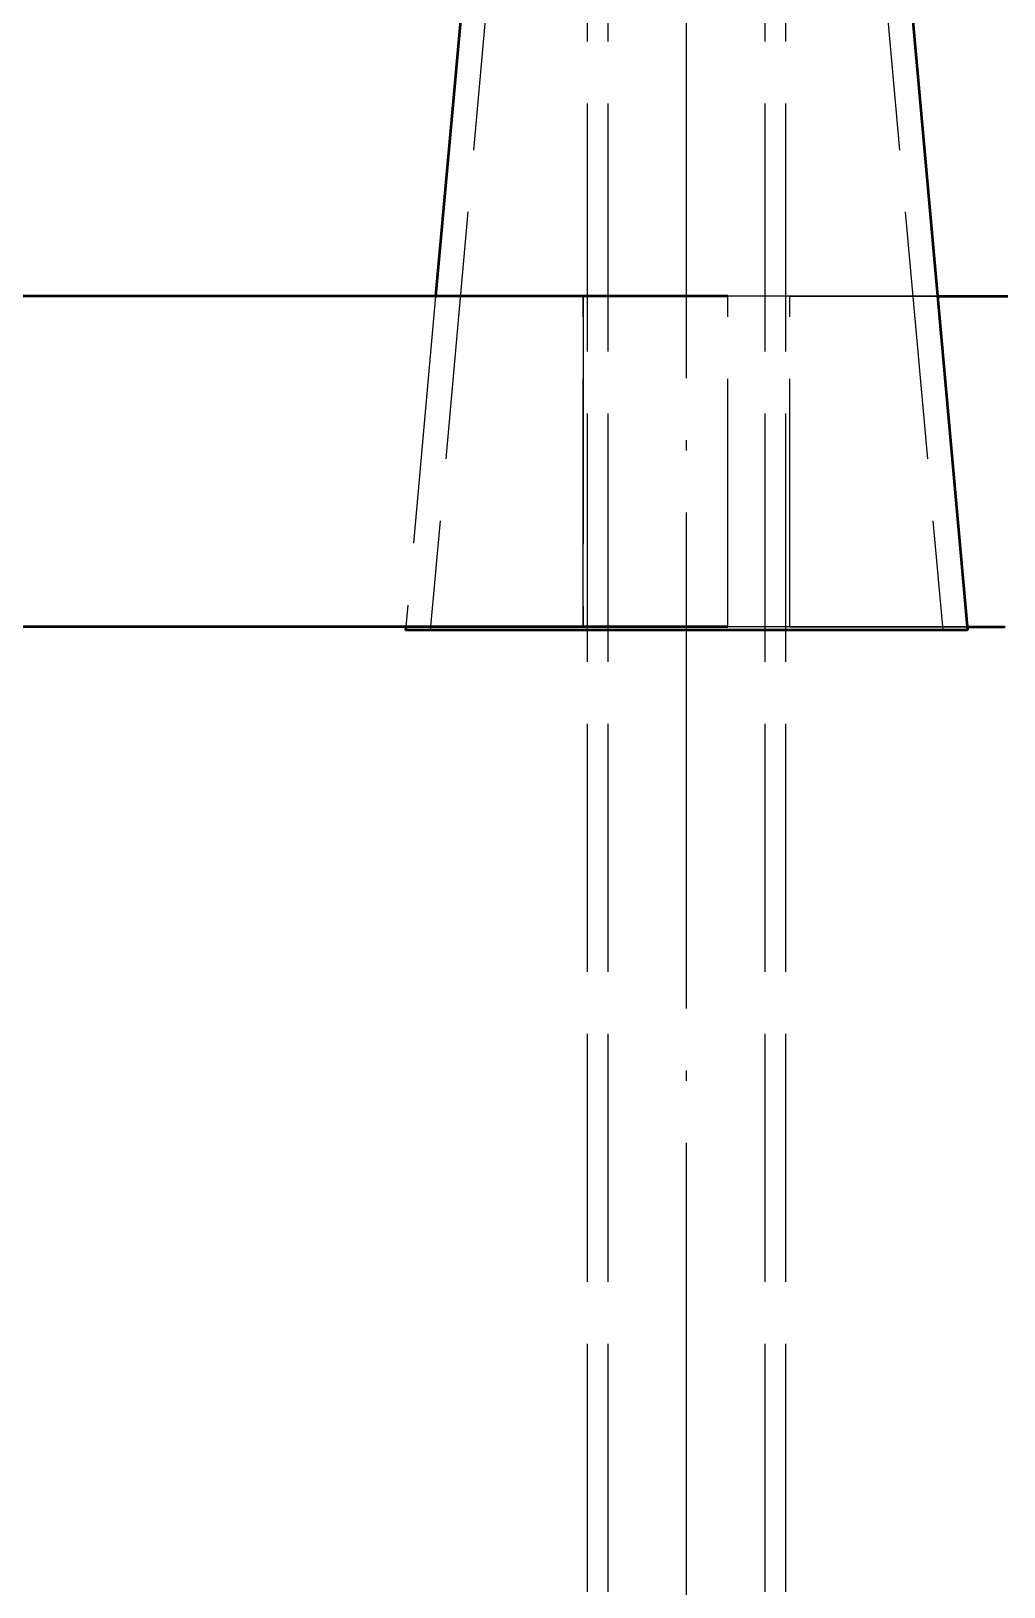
# Model space of a CAD drawing. Header units: millimetres. Extents: x 0 to 594, y 0 to 420.
# Drawn here: x 214.87 to 226.64, y 276.13 to 294.95 of the extents above; entities that cross this region are included whole.
import ezdxf

# ---------------------------------------------------------------- set-up
doc = ezdxf.new("R2010")
doc.units = ezdxf.units.MM
doc.linetypes.add('ISO02-TRAZOS', pattern=[3.75, 3, -0.75])
doc.linetypes.add('ISO04-TRAZO-PUNTO', pattern=[7.625, 6, -0.75, 0.125, -0.75])
for name, color, linetype, lineweight in [('01-VISIBLE', 7, 'CONTINUOUS', 50), ('02-OCULTA', 4, 'ISO02-TRAZOS', 25), ('03-EJE', 1, 'ISO04-TRAZO-PUNTO', 25)]:
    doc.layers.add(name, color=color, linetype=linetype, lineweight=lineweight)

msp = doc.modelspace()

# ---------------------------------------------------------------- linework, layer by layer
at = {"layer": '01-VISIBLE'}
for p, q in [((221.2, 307.7), (219.764, 291.74)), ((224.4, 307.7), (226.2, 287.7)), ((223.3, 291.74), (182.5, 291.74)), ((223.3, 287.74), (192.235, 287.74)), ((219.404, 287.74), (219.4, 287.7))]:
    msp.add_line(p, q, dxfattribs=at)
for points in [[(225.836, 291.74), (225.886, 291.74), (225.936, 291.74), (225.987, 291.74), (226.037, 291.74), (226.087, 291.74), (226.137, 291.74), (226.187, 291.74), (226.237, 291.74), (226.287, 291.74), (226.337, 291.74), (226.387, 291.74), (226.437, 291.74), (226.487, 291.74), (226.537, 291.74), (226.587, 291.74), (226.637, 291.74), (226.687, 291.74)], [(222.8, 287.7), (222.75, 287.7), (222.7, 287.7), (222.65, 287.7), (222.6, 287.7), (222.55, 287.7), (222.5, 287.7), (222.45, 287.7), (222.4, 287.7), (222.35, 287.7), (222.3, 287.7), (222.25, 287.7), (222.2, 287.7), (222.15, 287.7), (222.1, 287.7), (222.05, 287.7), (222, 287.7), (221.95, 287.7), (221.9, 287.7), (221.85, 287.7), (221.8, 287.7), (221.75, 287.7), (221.7, 287.7), (221.65, 287.7), (221.6, 287.7), (221.55, 287.7), (221.5, 287.7), (221.45, 287.7), (221.4, 287.7), (221.35, 287.7), (221.3, 287.7), (221.25, 287.7), (221.2, 287.7), (221.15, 287.7), (221.1, 287.7), (221.05, 287.7), (221, 287.7), (220.95, 287.7), (220.9, 287.7), (220.85, 287.7), (220.8, 287.7), (220.75, 287.7), (220.7, 287.7), (220.65, 287.7), (220.6, 287.7), (220.55, 287.7), (220.5, 287.7), (220.45, 287.7), (220.4, 287.7), (220.35, 287.7), (220.3, 287.7), (220.25, 287.7), (220.2, 287.7), (220.15, 287.7), (220.1, 287.7), (220.05, 287.7), (220, 287.7), (219.95, 287.7), (219.9, 287.7), (219.85, 287.7), (219.8, 287.7), (219.75, 287.7), (219.7, 287.7), (219.65, 287.7), (219.6, 287.7), (219.55, 287.7), (219.5, 287.7), (219.45, 287.7), (219.4, 287.7)], [(226.2, 287.7), (226.15, 287.7), (226.1, 287.7), (226.05, 287.7), (226, 287.7), (225.95, 287.7), (225.9, 287.7), (225.85, 287.7), (225.8, 287.7), (225.75, 287.7), (225.7, 287.7), (225.65, 287.7), (225.6, 287.7), (225.55, 287.7), (225.5, 287.7), (225.45, 287.7), (225.4, 287.7), (225.35, 287.7), (225.3, 287.7), (225.25, 287.7), (225.2, 287.7), (225.15, 287.7), (225.1, 287.7), (225.05, 287.7), (225, 287.7), (224.95, 287.7), (224.9, 287.7), (224.85, 287.7), (224.8, 287.7), (224.75, 287.7), (224.7, 287.7), (224.65, 287.7), (224.6, 287.7), (224.55, 287.7), (224.5, 287.7), (224.45, 287.7), (224.4, 287.7), (224.35, 287.7), (224.3, 287.7), (224.25, 287.7), (224.2, 287.7), (224.15, 287.7), (224.1, 287.7), (224.05, 287.7), (224, 287.7), (223.95, 287.7), (223.9, 287.7), (223.85, 287.7), (223.8, 287.7), (223.75, 287.7), (223.7, 287.7), (223.65, 287.7), (223.6, 287.7), (223.55, 287.7), (223.5, 287.7), (223.45, 287.7), (223.4, 287.7), (223.35, 287.7), (223.3, 287.7), (223.25, 287.7), (223.2, 287.7), (223.15, 287.7), (223.1, 287.7), (223.05, 287.7), (223, 287.7), (222.95, 287.7), (222.9, 287.7), (222.85, 287.7), (222.8, 287.7)], [(226.196, 287.74), (226.246, 287.74), (226.296, 287.74), (226.346, 287.74), (226.396, 287.74), (226.446, 287.74), (226.496, 287.74), (226.546, 287.74), (226.596, 287.74), (226.646, 287.74)]]:
    msp.add_lwpolyline(points, dxfattribs=at)
at = {"layer": '02-OCULTA'}
for p, q in [((221.6, 257.32), (221.6, 358.898)), ((221.85, 257.32), (221.85, 358.898)), ((223.75, 257.32), (223.75, 358.898)), ((224, 257.32), (224, 358.898)), ((221.5, 307.7), (219.7, 287.7)), ((224.1, 307.7), (225.9, 287.7)), ((221.55, 291.74), (182.5, 291.74)), ((221.55, 291.74), (182.5, 291.74)), ((223.3, 291.74), (182.5, 291.74)), ((219.764, 291.74), (219.404, 287.74)), ((221.55, 291.74), (221.55, 287.74)), ((221.55, 287.74), (221.55, 291.74)), ((221.55, 287.74), (221.55, 291.74)), ((221.55, 287.74), (221.55, 291.74)), ((224.05, 291.74), (221.55, 291.74)), ((221.55, 287.74), (221.55, 291.74)), ((221.55, 287.74), (221.55, 291.74)), ((224.05, 291.74), (221.55, 291.74)), ((221.55, 287.74), (221.55, 291.74)), ((221.55, 291.74), (221.55, 287.74)), ((224.05, 291.74), (223.3, 291.74)), ((223.3, 287.74), (223.3, 291.74)), ((224.05, 291.74), (223.3, 291.74)), ((223.3, 287.74), (223.3, 291.74)), ((223.3, 287.74), (223.3, 291.74)), ((223.3, 287.74), (223.3, 291.74)), ((224.05, 287.74), (224.05, 291.74)), ((224.05, 287.74), (224.05, 291.74)), ((224.05, 287.74), (224.05, 291.74)), ((224.05, 287.74), (224.05, 291.74)), ((224.05, 287.74), (224.05, 291.74)), ((224.05, 287.74), (224.05, 291.74)), ((224.05, 287.74), (224.05, 291.74)), ((224.05, 287.74), (224.05, 291.74)), ((221.55, 287.74), (182.5, 287.74)), ((223.3, 287.74), (182.5, 287.74)), ((221.55, 287.74), (182.5, 287.74)), ((224.05, 287.74), (221.55, 287.74)), ((224.05, 287.74), (221.55, 287.74)), ((224.05, 287.74), (223.3, 287.74)), ((224.05, 287.74), (223.3, 287.74))]:
    msp.add_line(p, q, dxfattribs=at)
for points in [[(221.55, 291.74), (221.5, 291.74), (221.45, 291.74), (221.4, 291.74), (221.349, 291.74), (221.299, 291.74), (221.249, 291.74), (221.199, 291.74), (221.149, 291.74), (221.099, 291.74), (221.049, 291.74), (220.999, 291.74), (220.948, 291.74), (220.898, 291.74), (220.848, 291.74), (220.798, 291.74), (220.748, 291.74), (220.698, 291.74), (220.648, 291.74), (220.597, 291.74), (220.547, 291.74), (220.497, 291.74), (220.447, 291.74), (220.397, 291.74), (220.347, 291.74), (220.297, 291.74), (220.247, 291.74), (220.196, 291.74), (220.146, 291.74), (220.096, 291.74), (220.046, 291.74), (219.996, 291.74), (219.946, 291.74), (219.896, 291.74), (219.845, 291.74), (219.795, 291.74), (219.745, 291.74), (219.695, 291.74), (219.645, 291.74), (219.595, 291.74), (219.545, 291.74), (219.494, 291.74), (219.444, 291.74), (219.394, 291.74), (219.344, 291.74), (219.294, 291.74), (219.244, 291.74), (219.194, 291.74), (219.144, 291.74), (219.093, 291.74), (219.043, 291.74), (218.993, 291.74), (218.943, 291.74), (218.893, 291.74), (218.843, 291.74), (218.793, 291.74), (218.742, 291.74), (218.692, 291.74), (218.642, 291.74), (218.592, 291.74), (218.542, 291.74), (218.492, 291.74), (218.442, 291.74), (218.392, 291.74), (218.341, 291.74), (218.291, 291.74), (218.241, 291.74), (218.191, 291.74), (218.141, 291.74), (218.091, 291.74), (218.041, 291.74), (217.99, 291.74), (217.94, 291.74), (217.89, 291.74), (217.84, 291.74), (217.79, 291.74), (217.74, 291.74), (217.69, 291.74), (217.64, 291.74), (217.589, 291.74), (217.539, 291.74), (217.489, 291.74), (217.439, 291.74), (217.389, 291.74), (217.339, 291.74), (217.289, 291.74), (217.238, 291.74), (217.188, 291.74), (217.138, 291.74), (217.088, 291.74), (217.038, 291.74), (216.988, 291.74), (216.938, 291.74), (216.887, 291.74), (216.837, 291.74), (216.787, 291.74), (216.737, 291.74), (216.687, 291.74), (216.637, 291.74), (216.587, 291.74), (216.537, 291.74), (216.486, 291.74), (216.436, 291.74), (216.386, 291.74), (216.336, 291.74), (216.286, 291.74), (216.236, 291.74), (216.186, 291.74), (216.135, 291.74), (216.085, 291.74), (216.035, 291.74), (215.985, 291.74), (215.935, 291.74), (215.885, 291.74), (215.835, 291.74), (215.785, 291.74), (215.734, 291.74), (215.684, 291.74), (215.634, 291.74), (215.584, 291.74), (215.534, 291.74), (215.484, 291.74), (215.434, 291.74), (215.383, 291.74), (215.333, 291.74), (215.283, 291.74), (215.233, 291.74), (215.183, 291.74), (215.133, 291.74), (215.083, 291.74), (215.033, 291.74), (214.982, 291.74), (214.932, 291.74), (214.882, 291.74), (214.832, 291.74)], [(221.55, 291.74), (221.5, 291.74), (221.45, 291.74), (221.4, 291.74), (221.35, 291.74), (221.3, 291.74), (221.25, 291.74), (221.2, 291.74), (221.15, 291.74), (221.1, 291.74), (221.05, 291.74), (221, 291.74), (220.95, 291.74), (220.9, 291.74), (220.85, 291.74), (220.8, 291.74), (220.75, 291.74), (220.7, 291.74), (220.65, 291.74), (220.599, 291.74), (220.549, 291.74), (220.499, 291.74), (220.449, 291.74), (220.399, 291.74), (220.349, 291.74), (220.299, 291.74), (220.249, 291.74), (220.199, 291.74), (220.149, 291.74), (220.099, 291.74), (220.049, 291.74), (219.999, 291.74), (219.949, 291.74), (219.899, 291.74), (219.849, 291.74), (219.799, 291.74), (219.749, 291.74), (219.699, 291.74), (219.649, 291.74), (219.599, 291.74), (219.549, 291.74), (219.499, 291.74), (219.449, 291.74), (219.399, 291.74), (219.349, 291.74), (219.299, 291.74), (219.249, 291.74), (219.199, 291.74), (219.149, 291.74), (219.099, 291.74), (219.049, 291.74), (218.999, 291.74), (218.949, 291.74), (218.899, 291.74), (218.849, 291.74), (218.798, 291.74), (218.748, 291.74), (218.698, 291.74), (218.648, 291.74), (218.598, 291.74), (218.548, 291.74), (218.498, 291.74), (218.448, 291.74), (218.398, 291.74), (218.348, 291.74), (218.298, 291.74), (218.248, 291.74), (218.198, 291.74), (218.148, 291.74), (218.098, 291.74), (218.048, 291.74), (217.998, 291.74), (217.948, 291.74), (217.898, 291.74), (217.848, 291.74), (217.798, 291.74), (217.748, 291.74), (217.698, 291.74), (217.648, 291.74), (217.598, 291.74), (217.548, 291.74), (217.498, 291.74), (217.448, 291.74), (217.398, 291.74), (217.348, 291.74), (217.298, 291.74), (217.248, 291.74), (217.198, 291.74), (217.148, 291.74), (217.098, 291.74), (217.048, 291.74), (216.998, 291.74), (216.947, 291.74), (216.897, 291.74), (216.847, 291.74), (216.797, 291.74), (216.747, 291.74), (216.697, 291.74), (216.647, 291.74), (216.597, 291.74), (216.547, 291.74), (216.497, 291.74), (216.447, 291.74), (216.397, 291.74), (216.347, 291.74), (216.297, 291.74), (216.247, 291.74), (216.197, 291.74), (216.147, 291.74), (216.097, 291.74), (216.047, 291.74), (215.997, 291.74), (215.947, 291.74), (215.897, 291.74), (215.847, 291.74), (215.797, 291.74), (215.747, 291.74), (215.697, 291.74), (215.647, 291.74), (215.597, 291.74), (215.547, 291.74), (215.497, 291.74), (215.447, 291.74), (215.397, 291.74), (215.347, 291.74), (215.297, 291.74), (215.247, 291.74), (215.197, 291.74), (215.146, 291.74), (215.096, 291.74), (215.046, 291.74), (214.996, 291.74), (214.946, 291.74), (214.896, 291.74), (214.846, 291.74)], [(214.846, 291.74), (214.896, 291.74), (214.946, 291.74), (214.996, 291.74), (215.046, 291.74), (215.096, 291.74), (215.146, 291.74), (215.197, 291.74), (215.247, 291.74), (215.297, 291.74), (215.347, 291.74), (215.397, 291.74), (215.447, 291.74), (215.497, 291.74), (215.547, 291.74), (215.597, 291.74), (215.647, 291.74), (215.697, 291.74), (215.747, 291.74), (215.797, 291.74), (215.847, 291.74), (215.897, 291.74), (215.947, 291.74), (215.997, 291.74), (216.047, 291.74), (216.097, 291.74), (216.147, 291.74), (216.197, 291.74), (216.247, 291.74), (216.297, 291.74), (216.347, 291.74), (216.397, 291.74), (216.447, 291.74), (216.497, 291.74), (216.547, 291.74), (216.597, 291.74), (216.647, 291.74), (216.697, 291.74), (216.747, 291.74), (216.797, 291.74), (216.847, 291.74), (216.897, 291.74), (216.947, 291.74), (216.998, 291.74), (217.048, 291.74), (217.098, 291.74), (217.148, 291.74), (217.198, 291.74), (217.248, 291.74), (217.298, 291.74), (217.348, 291.74), (217.398, 291.74), (217.448, 291.74), (217.498, 291.74), (217.548, 291.74), (217.598, 291.74), (217.648, 291.74), (217.698, 291.74), (217.748, 291.74), (217.798, 291.74), (217.848, 291.74), (217.898, 291.74), (217.948, 291.74), (217.998, 291.74), (218.048, 291.74), (218.098, 291.74), (218.148, 291.74), (218.198, 291.74), (218.248, 291.74), (218.298, 291.74), (218.348, 291.74), (218.398, 291.74), (218.448, 291.74), (218.498, 291.74), (218.548, 291.74), (218.598, 291.74), (218.648, 291.74), (218.698, 291.74), (218.748, 291.74), (218.798, 291.74), (218.849, 291.74), (218.899, 291.74), (218.949, 291.74), (218.999, 291.74), (219.049, 291.74), (219.099, 291.74), (219.149, 291.74), (219.199, 291.74), (219.249, 291.74), (219.299, 291.74), (219.349, 291.74), (219.399, 291.74), (219.449, 291.74), (219.499, 291.74), (219.549, 291.74), (219.599, 291.74), (219.649, 291.74), (219.699, 291.74), (219.749, 291.74), (219.799, 291.74), (219.849, 291.74), (219.899, 291.74), (219.949, 291.74), (219.999, 291.74), (220.049, 291.74), (220.099, 291.74), (220.149, 291.74), (220.199, 291.74), (220.249, 291.74), (220.299, 291.74), (220.349, 291.74), (220.399, 291.74), (220.449, 291.74), (220.499, 291.74), (220.549, 291.74), (220.599, 291.74), (220.65, 291.74), (220.7, 291.74), (220.75, 291.74), (220.8, 291.74), (220.85, 291.74), (220.9, 291.74), (220.95, 291.74), (221, 291.74), (221.05, 291.74), (221.1, 291.74), (221.15, 291.74), (221.2, 291.74), (221.25, 291.74), (221.3, 291.74), (221.35, 291.74), (221.4, 291.74), (221.45, 291.74), (221.5, 291.74), (221.55, 291.74)], [(214.85, 291.74), (214.9, 291.74), (214.95, 291.74), (215, 291.74), (215.05, 291.74), (215.1, 291.74), (215.15, 291.74), (215.2, 291.74), (215.25, 291.74), (215.3, 291.74), (215.35, 291.74), (215.4, 291.74), (215.45, 291.74), (215.5, 291.74), (215.55, 291.74), (215.6, 291.74), (215.65, 291.74), (215.7, 291.74), (215.75, 291.74), (215.8, 291.74), (215.85, 291.74), (215.9, 291.74), (215.95, 291.74), (216, 291.74), (216.05, 291.74), (216.1, 291.74), (216.15, 291.74), (216.2, 291.74), (216.25, 291.74), (216.3, 291.74), (216.35, 291.74), (216.4, 291.74), (216.45, 291.74), (216.5, 291.74), (216.55, 291.74), (216.6, 291.74), (216.65, 291.74), (216.7, 291.74), (216.75, 291.74), (216.8, 291.74), (216.85, 291.74), (216.9, 291.74), (216.95, 291.74), (217, 291.74), (217.05, 291.74), (217.1, 291.74), (217.15, 291.74), (217.2, 291.74), (217.25, 291.74), (217.3, 291.74), (217.35, 291.74), (217.4, 291.74), (217.45, 291.74), (217.5, 291.74), (217.55, 291.74), (217.6, 291.74), (217.65, 291.74), (217.7, 291.74), (217.75, 291.74), (217.8, 291.74), (217.85, 291.74), (217.9, 291.74), (217.95, 291.74), (218, 291.74), (218.05, 291.74), (218.1, 291.74), (218.15, 291.74), (218.2, 291.74), (218.25, 291.74), (218.3, 291.74), (218.35, 291.74), (218.4, 291.74), (218.45, 291.74), (218.5, 291.74), (218.55, 291.74), (218.6, 291.74), (218.65, 291.74), (218.7, 291.74), (218.75, 291.74), (218.8, 291.74), (218.85, 291.74), (218.9, 291.74), (218.95, 291.74), (219, 291.74), (219.05, 291.74), (219.1, 291.74), (219.15, 291.74), (219.2, 291.74), (219.25, 291.74), (219.3, 291.74), (219.35, 291.74), (219.4, 291.74), (219.45, 291.74), (219.5, 291.74), (219.55, 291.74), (219.6, 291.74), (219.65, 291.74), (219.7, 291.74), (219.75, 291.74), (219.8, 291.74), (219.85, 291.74), (219.9, 291.74), (219.95, 291.74), (220, 291.74), (220.05, 291.74), (220.1, 291.74), (220.15, 291.74), (220.2, 291.74), (220.25, 291.74), (220.3, 291.74), (220.35, 291.74), (220.4, 291.74), (220.45, 291.74), (220.5, 291.74), (220.55, 291.74), (220.6, 291.74), (220.65, 291.74), (220.7, 291.74), (220.75, 291.74), (220.8, 291.74), (220.85, 291.74), (220.9, 291.74), (220.95, 291.74), (221, 291.74), (221.05, 291.74), (221.1, 291.74), (221.15, 291.74), (221.2, 291.74), (221.25, 291.74), (221.3, 291.74), (221.35, 291.74), (221.4, 291.74), (221.45, 291.74), (221.5, 291.74), (221.55, 291.74)], [(224.05, 291.74), (224.1, 291.74), (224.15, 291.74), (224.2, 291.74), (224.25, 291.74), (224.3, 291.74), (224.35, 291.74), (224.4, 291.74), (224.45, 291.74), (224.5, 291.74), (224.55, 291.74), (224.6, 291.74), (224.65, 291.74), (224.7, 291.74), (224.75, 291.74), (224.8, 291.74), (224.85, 291.74), (224.9, 291.74), (224.95, 291.74), (225.001, 291.74), (225.051, 291.74), (225.101, 291.74), (225.151, 291.74), (225.201, 291.74), (225.251, 291.74), (225.301, 291.74), (225.351, 291.74), (225.401, 291.74), (225.451, 291.74), (225.501, 291.74), (225.551, 291.74), (225.601, 291.74), (225.651, 291.74), (225.701, 291.74), (225.751, 291.74), (225.801, 291.74), (225.851, 291.74), (225.901, 291.74), (225.951, 291.74), (226.001, 291.74), (226.051, 291.74), (226.101, 291.74), (226.151, 291.74), (226.201, 291.74), (226.251, 291.74), (226.301, 291.74), (226.351, 291.74), (226.401, 291.74), (226.451, 291.74), (226.501, 291.74), (226.551, 291.74), (226.601, 291.74), (226.651, 291.74)], [(226.651, 291.74), (226.601, 291.74), (226.551, 291.74), (226.501, 291.74), (226.451, 291.74), (226.401, 291.74), (226.351, 291.74), (226.301, 291.74), (226.251, 291.74), (226.201, 291.74), (226.151, 291.74), (226.101, 291.74), (226.051, 291.74), (226.001, 291.74), (225.951, 291.74), (225.901, 291.74), (225.851, 291.74), (225.801, 291.74), (225.751, 291.74), (225.701, 291.74), (225.651, 291.74), (225.601, 291.74), (225.551, 291.74), (225.501, 291.74), (225.451, 291.74), (225.401, 291.74), (225.351, 291.74), (225.301, 291.74), (225.251, 291.74), (225.201, 291.74), (225.151, 291.74), (225.101, 291.74), (225.051, 291.74), (225.001, 291.74), (224.95, 291.74), (224.9, 291.74), (224.85, 291.74), (224.8, 291.74), (224.75, 291.74), (224.7, 291.74), (224.65, 291.74), (224.6, 291.74), (224.55, 291.74), (224.5, 291.74), (224.45, 291.74), (224.4, 291.74), (224.35, 291.74), (224.3, 291.74), (224.25, 291.74), (224.2, 291.74), (224.15, 291.74), (224.1, 291.74), (224.05, 291.74)], [(224.05, 291.74), (224.101, 291.74), (224.152, 291.74), (224.203, 291.74), (224.254, 291.74), (224.305, 291.74), (224.356, 291.74), (224.407, 291.74), (224.458, 291.74), (224.509, 291.74), (224.56, 291.74), (224.611, 291.74), (224.662, 291.74), (224.714, 291.74), (224.765, 291.74), (224.816, 291.74), (224.867, 291.74), (224.918, 291.74), (224.969, 291.74), (225.02, 291.74), (225.071, 291.74), (225.122, 291.74), (225.173, 291.74), (225.224, 291.74), (225.275, 291.74), (225.326, 291.74), (225.377, 291.74), (225.428, 291.74), (225.479, 291.74), (225.53, 291.74), (225.581, 291.74), (225.632, 291.74), (225.683, 291.74), (225.734, 291.74), (225.785, 291.74), (225.836, 291.74)], [(226.657, 291.74), (226.607, 291.74), (226.557, 291.74), (226.507, 291.74), (226.456, 291.74), (226.406, 291.74), (226.356, 291.74), (226.306, 291.74), (226.256, 291.74), (226.206, 291.74), (226.156, 291.74), (226.106, 291.74), (226.055, 291.74), (226.005, 291.74), (225.955, 291.74), (225.905, 291.74), (225.855, 291.74), (225.805, 291.74), (225.755, 291.74), (225.704, 291.74), (225.654, 291.74), (225.604, 291.74), (225.554, 291.74), (225.504, 291.74), (225.454, 291.74), (225.404, 291.74), (225.353, 291.74), (225.303, 291.74), (225.253, 291.74), (225.203, 291.74), (225.153, 291.74), (225.103, 291.74), (225.053, 291.74), (225.003, 291.74), (224.952, 291.74), (224.902, 291.74), (224.852, 291.74), (224.802, 291.74), (224.752, 291.74), (224.702, 291.74), (224.652, 291.74), (224.601, 291.74), (224.551, 291.74), (224.501, 291.74), (224.451, 291.74), (224.401, 291.74), (224.351, 291.74), (224.301, 291.74), (224.251, 291.74), (224.2, 291.74), (224.15, 291.74), (224.1, 291.74), (224.05, 291.74)], [(221.55, 287.74), (221.5, 287.74), (221.45, 287.74), (221.4, 287.74), (221.349, 287.74), (221.299, 287.74), (221.249, 287.74), (221.199, 287.74), (221.149, 287.74), (221.099, 287.74), (221.049, 287.74), (220.999, 287.74), (220.948, 287.74), (220.898, 287.74), (220.848, 287.74), (220.798, 287.74), (220.748, 287.74), (220.698, 287.74), (220.648, 287.74), (220.597, 287.74), (220.547, 287.74), (220.497, 287.74), (220.447, 287.74), (220.397, 287.74), (220.347, 287.74), (220.297, 287.74), (220.247, 287.74), (220.196, 287.74), (220.146, 287.74), (220.096, 287.74), (220.046, 287.74), (219.996, 287.74), (219.946, 287.74), (219.896, 287.74), (219.845, 287.74), (219.795, 287.74), (219.745, 287.74), (219.695, 287.74), (219.645, 287.74), (219.595, 287.74), (219.545, 287.74), (219.494, 287.74), (219.444, 287.74), (219.394, 287.74), (219.344, 287.74), (219.294, 287.74), (219.244, 287.74), (219.194, 287.74), (219.144, 287.74), (219.093, 287.74), (219.043, 287.74), (218.993, 287.74), (218.943, 287.74), (218.893, 287.74), (218.843, 287.74), (218.793, 287.74), (218.742, 287.74), (218.692, 287.74), (218.642, 287.74), (218.592, 287.74), (218.542, 287.74), (218.492, 287.74), (218.442, 287.74), (218.392, 287.74), (218.341, 287.74), (218.291, 287.74), (218.241, 287.74), (218.191, 287.74), (218.141, 287.74), (218.091, 287.74), (218.041, 287.74), (217.99, 287.74), (217.94, 287.74), (217.89, 287.74), (217.84, 287.74), (217.79, 287.74), (217.74, 287.74), (217.69, 287.74), (217.64, 287.74), (217.589, 287.74), (217.539, 287.74), (217.489, 287.74), (217.439, 287.74), (217.389, 287.74), (217.339, 287.74), (217.289, 287.74), (217.238, 287.74), (217.188, 287.74), (217.138, 287.74), (217.088, 287.74), (217.038, 287.74), (216.988, 287.74), (216.938, 287.74), (216.887, 287.74), (216.837, 287.74), (216.787, 287.74), (216.737, 287.74), (216.687, 287.74), (216.637, 287.74), (216.587, 287.74), (216.537, 287.74), (216.486, 287.74), (216.436, 287.74), (216.386, 287.74), (216.336, 287.74), (216.286, 287.74), (216.236, 287.74), (216.186, 287.74), (216.135, 287.74), (216.085, 287.74), (216.035, 287.74), (215.985, 287.74), (215.935, 287.74), (215.885, 287.74), (215.835, 287.74), (215.785, 287.74), (215.734, 287.74), (215.684, 287.74), (215.634, 287.74), (215.584, 287.74), (215.534, 287.74), (215.484, 287.74), (215.434, 287.74), (215.383, 287.74), (215.333, 287.74), (215.283, 287.74), (215.233, 287.74), (215.183, 287.74), (215.133, 287.74), (215.083, 287.74), (215.033, 287.74), (214.982, 287.74), (214.932, 287.74), (214.882, 287.74), (214.832, 287.74)], [(221.55, 287.74), (221.5, 287.74), (221.45, 287.74), (221.4, 287.74), (221.35, 287.74), (221.3, 287.74), (221.25, 287.74), (221.2, 287.74), (221.15, 287.74), (221.1, 287.74), (221.05, 287.74), (221, 287.74), (220.95, 287.74), (220.9, 287.74), (220.85, 287.74), (220.8, 287.74), (220.75, 287.74), (220.7, 287.74), (220.65, 287.74), (220.599, 287.74), (220.549, 287.74), (220.499, 287.74), (220.449, 287.74), (220.399, 287.74), (220.349, 287.74), (220.299, 287.74), (220.249, 287.74), (220.199, 287.74), (220.149, 287.74), (220.099, 287.74), (220.049, 287.74), (219.999, 287.74), (219.949, 287.74), (219.899, 287.74), (219.849, 287.74), (219.799, 287.74), (219.749, 287.74), (219.699, 287.74), (219.649, 287.74), (219.599, 287.74), (219.549, 287.74), (219.499, 287.74), (219.449, 287.74), (219.399, 287.74), (219.349, 287.74), (219.299, 287.74), (219.249, 287.74), (219.199, 287.74), (219.149, 287.74), (219.099, 287.74), (219.049, 287.74), (218.999, 287.74), (218.949, 287.74), (218.899, 287.74), (218.849, 287.74), (218.798, 287.74), (218.748, 287.74), (218.698, 287.74), (218.648, 287.74), (218.598, 287.74), (218.548, 287.74), (218.498, 287.74), (218.448, 287.74), (218.398, 287.74), (218.348, 287.74), (218.298, 287.74), (218.248, 287.74), (218.198, 287.74), (218.148, 287.74), (218.098, 287.74), (218.048, 287.74), (217.998, 287.74), (217.948, 287.74), (217.898, 287.74), (217.848, 287.74), (217.798, 287.74), (217.748, 287.74), (217.698, 287.74), (217.648, 287.74), (217.598, 287.74), (217.548, 287.74), (217.498, 287.74), (217.448, 287.74), (217.398, 287.74), (217.348, 287.74), (217.298, 287.74), (217.248, 287.74), (217.198, 287.74), (217.148, 287.74), (217.098, 287.74), (217.048, 287.74), (216.998, 287.74), (216.947, 287.74), (216.897, 287.74), (216.847, 287.74), (216.797, 287.74), (216.747, 287.74), (216.697, 287.74), (216.647, 287.74), (216.597, 287.74), (216.547, 287.74), (216.497, 287.74), (216.447, 287.74), (216.397, 287.74), (216.347, 287.74), (216.297, 287.74), (216.247, 287.74), (216.197, 287.74), (216.147, 287.74), (216.097, 287.74), (216.047, 287.74), (215.997, 287.74), (215.947, 287.74), (215.897, 287.74), (215.847, 287.74), (215.797, 287.74), (215.747, 287.74), (215.697, 287.74), (215.647, 287.74), (215.597, 287.74), (215.547, 287.74), (215.497, 287.74), (215.447, 287.74), (215.397, 287.74), (215.347, 287.74), (215.297, 287.74), (215.247, 287.74), (215.197, 287.74), (215.146, 287.74), (215.096, 287.74), (215.046, 287.74), (214.996, 287.74), (214.946, 287.74), (214.896, 287.74), (214.846, 287.74)], [(214.846, 287.74), (214.896, 287.74), (214.946, 287.74), (214.996, 287.74), (215.046, 287.74), (215.096, 287.74), (215.146, 287.74), (215.197, 287.74), (215.247, 287.74), (215.297, 287.74), (215.347, 287.74), (215.397, 287.74), (215.447, 287.74), (215.497, 287.74), (215.547, 287.74), (215.597, 287.74), (215.647, 287.74), (215.697, 287.74), (215.747, 287.74), (215.797, 287.74), (215.847, 287.74), (215.897, 287.74), (215.947, 287.74), (215.997, 287.74), (216.047, 287.74), (216.097, 287.74), (216.147, 287.74), (216.197, 287.74), (216.247, 287.74), (216.297, 287.74), (216.347, 287.74), (216.397, 287.74), (216.447, 287.74), (216.497, 287.74), (216.547, 287.74), (216.597, 287.74), (216.647, 287.74), (216.697, 287.74), (216.747, 287.74), (216.797, 287.74), (216.847, 287.74), (216.897, 287.74), (216.947, 287.74), (216.998, 287.74), (217.048, 287.74), (217.098, 287.74), (217.148, 287.74), (217.198, 287.74), (217.248, 287.74), (217.298, 287.74), (217.348, 287.74), (217.398, 287.74), (217.448, 287.74), (217.498, 287.74), (217.548, 287.74), (217.598, 287.74), (217.648, 287.74), (217.698, 287.74), (217.748, 287.74), (217.798, 287.74), (217.848, 287.74), (217.898, 287.74), (217.948, 287.74), (217.998, 287.74), (218.048, 287.74), (218.098, 287.74), (218.148, 287.74), (218.198, 287.74), (218.248, 287.74), (218.298, 287.74), (218.348, 287.74), (218.398, 287.74), (218.448, 287.74), (218.498, 287.74), (218.548, 287.74), (218.598, 287.74), (218.648, 287.74), (218.698, 287.74), (218.748, 287.74), (218.798, 287.74), (218.849, 287.74), (218.899, 287.74), (218.949, 287.74), (218.999, 287.74), (219.049, 287.74), (219.099, 287.74), (219.149, 287.74), (219.199, 287.74), (219.249, 287.74), (219.299, 287.74), (219.349, 287.74), (219.399, 287.74), (219.449, 287.74), (219.499, 287.74), (219.549, 287.74), (219.599, 287.74), (219.649, 287.74), (219.699, 287.74), (219.749, 287.74), (219.799, 287.74), (219.849, 287.74), (219.899, 287.74), (219.949, 287.74), (219.999, 287.74), (220.049, 287.74), (220.099, 287.74), (220.149, 287.74), (220.199, 287.74), (220.249, 287.74), (220.299, 287.74), (220.349, 287.74), (220.399, 287.74), (220.449, 287.74), (220.499, 287.74), (220.549, 287.74), (220.599, 287.74), (220.65, 287.74), (220.7, 287.74), (220.75, 287.74), (220.8, 287.74), (220.85, 287.74), (220.9, 287.74), (220.95, 287.74), (221, 287.74), (221.05, 287.74), (221.1, 287.74), (221.15, 287.74), (221.2, 287.74), (221.25, 287.74), (221.3, 287.74), (221.35, 287.74), (221.4, 287.74), (221.45, 287.74), (221.5, 287.74), (221.55, 287.74)], [(214.85, 287.74), (214.9, 287.74), (214.95, 287.74), (215, 287.74), (215.05, 287.74), (215.1, 287.74), (215.15, 287.74), (215.2, 287.74), (215.25, 287.74), (215.3, 287.74), (215.35, 287.74), (215.4, 287.74), (215.45, 287.74), (215.5, 287.74), (215.55, 287.74), (215.6, 287.74), (215.65, 287.74), (215.7, 287.74), (215.75, 287.74), (215.8, 287.74), (215.85, 287.74), (215.9, 287.74), (215.95, 287.74), (216, 287.74), (216.05, 287.74), (216.1, 287.74), (216.15, 287.74), (216.2, 287.74), (216.25, 287.74), (216.3, 287.74), (216.35, 287.74), (216.4, 287.74), (216.45, 287.74), (216.5, 287.74), (216.55, 287.74), (216.6, 287.74), (216.65, 287.74), (216.7, 287.74), (216.75, 287.74), (216.8, 287.74), (216.85, 287.74), (216.9, 287.74), (216.95, 287.74), (217, 287.74), (217.05, 287.74), (217.1, 287.74), (217.15, 287.74), (217.2, 287.74), (217.25, 287.74), (217.3, 287.74), (217.35, 287.74), (217.4, 287.74), (217.45, 287.74), (217.5, 287.74), (217.55, 287.74), (217.6, 287.74), (217.65, 287.74), (217.7, 287.74), (217.75, 287.74), (217.8, 287.74), (217.85, 287.74), (217.9, 287.74), (217.95, 287.74), (218, 287.74), (218.05, 287.74), (218.1, 287.74), (218.15, 287.74), (218.2, 287.74), (218.25, 287.74), (218.3, 287.74), (218.35, 287.74), (218.4, 287.74), (218.45, 287.74), (218.5, 287.74), (218.55, 287.74), (218.6, 287.74), (218.65, 287.74), (218.7, 287.74), (218.75, 287.74), (218.8, 287.74), (218.85, 287.74), (218.9, 287.74), (218.95, 287.74), (219, 287.74), (219.05, 287.74), (219.1, 287.74), (219.15, 287.74), (219.2, 287.74), (219.25, 287.74), (219.3, 287.74), (219.35, 287.74), (219.4, 287.74), (219.45, 287.74), (219.5, 287.74), (219.55, 287.74), (219.6, 287.74), (219.65, 287.74), (219.7, 287.74), (219.75, 287.74), (219.8, 287.74), (219.85, 287.74), (219.9, 287.74), (219.95, 287.74), (220, 287.74), (220.05, 287.74), (220.1, 287.74), (220.15, 287.74), (220.2, 287.74), (220.25, 287.74), (220.3, 287.74), (220.35, 287.74), (220.4, 287.74), (220.45, 287.74), (220.5, 287.74), (220.55, 287.74), (220.6, 287.74), (220.65, 287.74), (220.7, 287.74), (220.75, 287.74), (220.8, 287.74), (220.85, 287.74), (220.9, 287.74), (220.95, 287.74), (221, 287.74), (221.05, 287.74), (221.1, 287.74), (221.15, 287.74), (221.2, 287.74), (221.25, 287.74), (221.3, 287.74), (221.35, 287.74), (221.4, 287.74), (221.45, 287.74), (221.5, 287.74), (221.55, 287.74)], [(219.4, 287.7), (219.45, 287.7), (219.5, 287.7), (219.55, 287.7), (219.6, 287.7), (219.65, 287.7), (219.7, 287.7), (219.75, 287.7), (219.8, 287.7), (219.85, 287.7), (219.9, 287.7), (219.95, 287.7), (220, 287.7), (220.05, 287.7), (220.1, 287.7), (220.15, 287.7), (220.2, 287.7), (220.25, 287.7), (220.3, 287.7), (220.35, 287.7), (220.4, 287.7), (220.45, 287.7), (220.5, 287.7), (220.55, 287.7), (220.6, 287.7), (220.65, 287.7), (220.7, 287.7), (220.75, 287.7), (220.8, 287.7), (220.85, 287.7), (220.9, 287.7), (220.95, 287.7), (221, 287.7), (221.05, 287.7), (221.1, 287.7), (221.15, 287.7), (221.2, 287.7), (221.25, 287.7), (221.3, 287.7), (221.35, 287.7), (221.4, 287.7), (221.45, 287.7), (221.5, 287.7), (221.55, 287.7), (221.6, 287.7), (221.65, 287.7), (221.7, 287.7), (221.75, 287.7), (221.8, 287.7), (221.85, 287.7), (221.9, 287.7), (221.95, 287.7), (222, 287.7), (222.05, 287.7), (222.1, 287.7), (222.15, 287.7), (222.2, 287.7), (222.25, 287.7), (222.3, 287.7), (222.35, 287.7), (222.4, 287.7), (222.45, 287.7), (222.5, 287.7), (222.55, 287.7), (222.6, 287.7), (222.65, 287.7), (222.7, 287.7), (222.75, 287.7), (222.8, 287.7), (222.85, 287.7), (222.9, 287.7), (222.95, 287.7), (223, 287.7), (223.05, 287.7), (223.1, 287.7), (223.15, 287.7), (223.2, 287.7), (223.25, 287.7), (223.3, 287.7), (223.35, 287.7), (223.4, 287.7), (223.45, 287.7), (223.5, 287.7), (223.55, 287.7), (223.6, 287.7), (223.65, 287.7), (223.7, 287.7), (223.75, 287.7), (223.8, 287.7), (223.85, 287.7), (223.9, 287.7), (223.95, 287.7), (224, 287.7), (224.05, 287.7), (224.1, 287.7), (224.15, 287.7), (224.2, 287.7), (224.25, 287.7), (224.3, 287.7), (224.35, 287.7), (224.4, 287.7), (224.45, 287.7), (224.5, 287.7), (224.55, 287.7), (224.6, 287.7), (224.65, 287.7), (224.7, 287.7), (224.75, 287.7), (224.8, 287.7), (224.85, 287.7), (224.9, 287.7), (224.95, 287.7), (225, 287.7), (225.05, 287.7), (225.1, 287.7), (225.15, 287.7), (225.2, 287.7), (225.25, 287.7), (225.3, 287.7), (225.35, 287.7), (225.4, 287.7), (225.45, 287.7), (225.5, 287.7), (225.55, 287.7), (225.6, 287.7), (225.65, 287.7), (225.7, 287.7), (225.75, 287.7), (225.8, 287.7), (225.85, 287.7), (225.9, 287.7), (225.95, 287.7), (226, 287.7), (226.05, 287.7), (226.1, 287.7), (226.15, 287.7), (226.2, 287.7)], [(222.8, 287.7), (222.75, 287.7), (222.7, 287.7), (222.65, 287.7), (222.6, 287.7), (222.55, 287.7), (222.5, 287.7), (222.45, 287.7), (222.4, 287.7), (222.35, 287.7), (222.3, 287.7), (222.25, 287.7), (222.2, 287.7), (222.15, 287.7), (222.1, 287.7), (222.05, 287.7), (222, 287.7), (221.95, 287.7), (221.9, 287.7), (221.85, 287.7), (221.8, 287.7), (221.75, 287.7), (221.7, 287.7), (221.65, 287.7), (221.6, 287.7), (221.55, 287.7), (221.5, 287.7), (221.45, 287.7), (221.4, 287.7), (221.35, 287.7), (221.3, 287.7), (221.25, 287.7), (221.2, 287.7), (221.15, 287.7), (221.1, 287.7), (221.05, 287.7), (221, 287.7), (220.95, 287.7), (220.9, 287.7), (220.85, 287.7), (220.8, 287.7), (220.75, 287.7), (220.7, 287.7), (220.65, 287.7), (220.6, 287.7), (220.55, 287.7), (220.5, 287.7), (220.45, 287.7), (220.4, 287.7), (220.35, 287.7), (220.3, 287.7), (220.25, 287.7), (220.2, 287.7), (220.15, 287.7), (220.1, 287.7), (220.05, 287.7), (220, 287.7), (219.95, 287.7), (219.9, 287.7), (219.85, 287.7), (219.8, 287.7), (219.75, 287.7), (219.7, 287.7)], [(219.7, 287.7), (219.75, 287.7), (219.8, 287.7), (219.85, 287.7), (219.9, 287.7), (219.95, 287.7), (220, 287.7), (220.05, 287.7), (220.1, 287.7), (220.15, 287.7), (220.2, 287.7), (220.25, 287.7), (220.3, 287.7), (220.35, 287.7), (220.4, 287.7), (220.45, 287.7), (220.5, 287.7), (220.55, 287.7), (220.6, 287.7), (220.65, 287.7), (220.7, 287.7), (220.75, 287.7), (220.8, 287.7), (220.85, 287.7), (220.9, 287.7), (220.95, 287.7), (221, 287.7), (221.05, 287.7), (221.1, 287.7), (221.15, 287.7), (221.2, 287.7), (221.25, 287.7), (221.3, 287.7), (221.35, 287.7), (221.4, 287.7), (221.45, 287.7), (221.5, 287.7), (221.55, 287.7), (221.6, 287.7), (221.65, 287.7), (221.7, 287.7), (221.75, 287.7), (221.8, 287.7), (221.85, 287.7), (221.9, 287.7), (221.95, 287.7), (222, 287.7), (222.05, 287.7), (222.1, 287.7), (222.15, 287.7), (222.2, 287.7), (222.25, 287.7), (222.3, 287.7), (222.35, 287.7), (222.4, 287.7), (222.45, 287.7), (222.5, 287.7), (222.55, 287.7), (222.6, 287.7), (222.65, 287.7), (222.7, 287.7), (222.75, 287.7), (222.8, 287.7), (222.85, 287.7), (222.9, 287.7), (222.95, 287.7), (223, 287.7), (223.05, 287.7), (223.1, 287.7), (223.15, 287.7), (223.2, 287.7), (223.25, 287.7), (223.3, 287.7), (223.35, 287.7), (223.4, 287.7), (223.45, 287.7), (223.5, 287.7), (223.55, 287.7), (223.6, 287.7), (223.65, 287.7), (223.7, 287.7), (223.75, 287.7), (223.8, 287.7), (223.85, 287.7), (223.9, 287.7), (223.95, 287.7), (224, 287.7), (224.05, 287.7), (224.1, 287.7), (224.15, 287.7), (224.2, 287.7), (224.25, 287.7), (224.3, 287.7), (224.35, 287.7), (224.4, 287.7), (224.45, 287.7), (224.5, 287.7), (224.55, 287.7), (224.6, 287.7), (224.65, 287.7), (224.7, 287.7), (224.75, 287.7), (224.8, 287.7), (224.85, 287.7), (224.9, 287.7), (224.95, 287.7), (225, 287.7), (225.05, 287.7), (225.1, 287.7), (225.15, 287.7), (225.2, 287.7), (225.25, 287.7), (225.3, 287.7), (225.35, 287.7), (225.4, 287.7), (225.45, 287.7), (225.5, 287.7), (225.55, 287.7), (225.6, 287.7), (225.65, 287.7), (225.7, 287.7), (225.75, 287.7), (225.8, 287.7), (225.85, 287.7), (225.9, 287.7)], [(225.9, 287.7), (225.85, 287.7), (225.8, 287.7), (225.75, 287.7), (225.7, 287.7), (225.65, 287.7), (225.6, 287.7), (225.55, 287.7), (225.5, 287.7), (225.45, 287.7), (225.4, 287.7), (225.35, 287.7), (225.3, 287.7), (225.25, 287.7), (225.2, 287.7), (225.15, 287.7), (225.1, 287.7), (225.05, 287.7), (225, 287.7), (224.95, 287.7), (224.9, 287.7), (224.85, 287.7), (224.8, 287.7), (224.75, 287.7), (224.7, 287.7), (224.65, 287.7), (224.6, 287.7), (224.55, 287.7), (224.5, 287.7), (224.45, 287.7), (224.4, 287.7), (224.35, 287.7), (224.3, 287.7), (224.25, 287.7), (224.2, 287.7), (224.15, 287.7), (224.1, 287.7), (224.05, 287.7), (224, 287.7), (223.95, 287.7), (223.9, 287.7), (223.85, 287.7), (223.8, 287.7), (223.75, 287.7), (223.7, 287.7), (223.65, 287.7), (223.6, 287.7), (223.55, 287.7), (223.5, 287.7), (223.45, 287.7), (223.4, 287.7), (223.35, 287.7), (223.3, 287.7), (223.25, 287.7), (223.2, 287.7), (223.15, 287.7), (223.1, 287.7), (223.05, 287.7), (223, 287.7), (222.95, 287.7), (222.9, 287.7), (222.85, 287.7), (222.8, 287.7)], [(224.05, 287.74), (224.101, 287.74), (224.152, 287.74), (224.203, 287.74), (224.254, 287.74), (224.306, 287.74), (224.357, 287.74), (224.408, 287.74), (224.459, 287.74), (224.51, 287.74), (224.561, 287.74), (224.612, 287.74), (224.663, 287.74), (224.714, 287.74), (224.765, 287.74), (224.817, 287.74), (224.868, 287.74), (224.919, 287.74), (224.97, 287.74), (225.021, 287.74), (225.072, 287.74), (225.123, 287.74), (225.174, 287.74), (225.225, 287.74), (225.277, 287.74), (225.328, 287.74), (225.379, 287.74), (225.43, 287.74), (225.481, 287.74), (225.532, 287.74), (225.583, 287.74), (225.634, 287.74), (225.685, 287.74), (225.736, 287.74), (225.788, 287.74), (225.839, 287.74), (225.89, 287.74), (225.941, 287.74), (225.992, 287.74), (226.043, 287.74), (226.094, 287.74), (226.145, 287.74), (226.196, 287.74)], [(226.657, 287.74), (226.607, 287.74), (226.557, 287.74), (226.507, 287.74), (226.456, 287.74), (226.406, 287.74), (226.356, 287.74), (226.306, 287.74), (226.256, 287.74), (226.206, 287.74), (226.156, 287.74), (226.106, 287.74), (226.055, 287.74), (226.005, 287.74), (225.955, 287.74), (225.905, 287.74), (225.855, 287.74), (225.805, 287.74), (225.755, 287.74), (225.704, 287.74), (225.654, 287.74), (225.604, 287.74), (225.554, 287.74), (225.504, 287.74), (225.454, 287.74), (225.404, 287.74), (225.353, 287.74), (225.303, 287.74), (225.253, 287.74), (225.203, 287.74), (225.153, 287.74), (225.103, 287.74), (225.053, 287.74), (225.003, 287.74), (224.952, 287.74), (224.902, 287.74), (224.852, 287.74), (224.802, 287.74), (224.752, 287.74), (224.702, 287.74), (224.652, 287.74), (224.601, 287.74), (224.551, 287.74), (224.501, 287.74), (224.451, 287.74), (224.401, 287.74), (224.351, 287.74), (224.301, 287.74), (224.251, 287.74), (224.2, 287.74), (224.15, 287.74), (224.1, 287.74), (224.05, 287.74)], [(224.05, 287.74), (224.1, 287.74), (224.15, 287.74), (224.2, 287.74), (224.25, 287.74), (224.3, 287.74), (224.35, 287.74), (224.4, 287.74), (224.45, 287.74), (224.5, 287.74), (224.55, 287.74), (224.6, 287.74), (224.65, 287.74), (224.7, 287.74), (224.75, 287.74), (224.8, 287.74), (224.85, 287.74), (224.9, 287.74), (224.95, 287.74), (225.001, 287.74), (225.051, 287.74), (225.101, 287.74), (225.151, 287.74), (225.201, 287.74), (225.251, 287.74), (225.301, 287.74), (225.351, 287.74), (225.401, 287.74), (225.451, 287.74), (225.501, 287.74), (225.551, 287.74), (225.601, 287.74), (225.651, 287.74), (225.701, 287.74), (225.751, 287.74), (225.801, 287.74), (225.851, 287.74), (225.901, 287.74), (225.951, 287.74), (226.001, 287.74), (226.051, 287.74), (226.101, 287.74), (226.151, 287.74), (226.201, 287.74), (226.251, 287.74), (226.301, 287.74), (226.351, 287.74), (226.401, 287.74), (226.451, 287.74), (226.501, 287.74), (226.551, 287.74), (226.601, 287.74), (226.651, 287.74)], [(226.651, 287.74), (226.601, 287.74), (226.551, 287.74), (226.501, 287.74), (226.451, 287.74), (226.401, 287.74), (226.351, 287.74), (226.301, 287.74), (226.251, 287.74), (226.201, 287.74), (226.151, 287.74), (226.101, 287.74), (226.051, 287.74), (226.001, 287.74), (225.951, 287.74), (225.901, 287.74), (225.851, 287.74), (225.801, 287.74), (225.751, 287.74), (225.701, 287.74), (225.651, 287.74), (225.601, 287.74), (225.551, 287.74), (225.501, 287.74), (225.451, 287.74), (225.401, 287.74), (225.351, 287.74), (225.301, 287.74), (225.251, 287.74), (225.201, 287.74), (225.151, 287.74), (225.101, 287.74), (225.051, 287.74), (225.001, 287.74), (224.95, 287.74), (224.9, 287.74), (224.85, 287.74), (224.8, 287.74), (224.75, 287.74), (224.7, 287.74), (224.65, 287.74), (224.6, 287.74), (224.55, 287.74), (224.5, 287.74), (224.45, 287.74), (224.4, 287.74), (224.35, 287.74), (224.3, 287.74), (224.25, 287.74), (224.2, 287.74), (224.15, 287.74), (224.1, 287.74), (224.05, 287.74)]]:
    msp.add_lwpolyline(points, dxfattribs=at)
at = {"layer": '03-EJE'}
msp.add_line((222.8, 245), (222.8, 365.518), dxfattribs=at)

doc.saveas('drawing.dxf')
